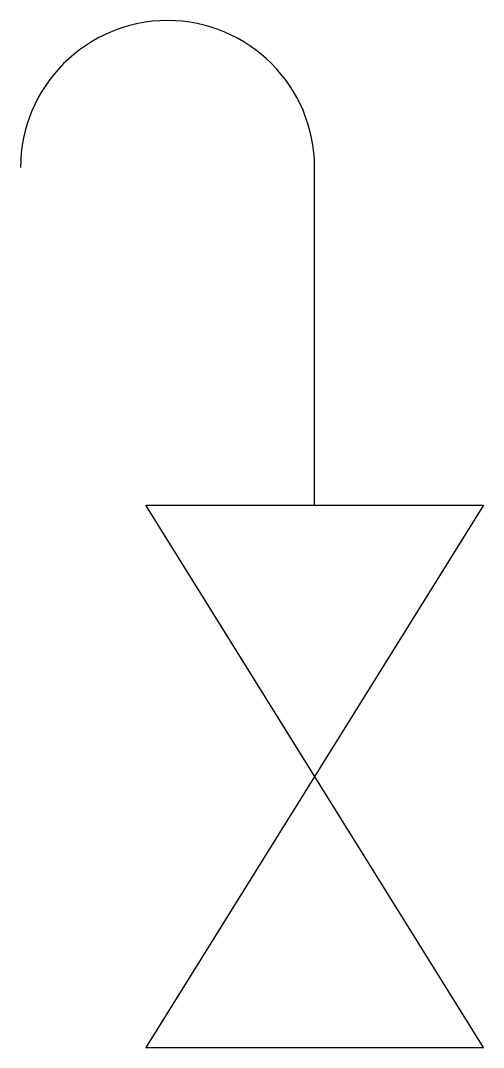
# Model space of a CAD drawing. Header units: millimetres. Extents: x -10154.057 to -10153.955, y 60.994 to 61.222.
import ezdxf

# ---------------------------------------------------------------- set-up
doc = ezdxf.new("R2010")
doc.units = ezdxf.units.MM
doc.header["$LTSCALE"] = 10
doc.layers.add('tub_bloqueios', color=2, linetype='Continuous')

msp = doc.modelspace()

# ---------------------------------------------------------------- linework, layer by layer
at = {"layer": 'tub_bloqueios'}
for p, q in [((-10153.99219, 61.11452), (-10153.99219, 61.18952)), ((-10153.95469, 61.11452), (-10154.02969, 60.99409)), ((-10153.95469, 60.99409), (-10154.02969, 61.11452)), ((-10154.02969, 61.11452), (-10153.95469, 61.11452)), ((-10154.02969, 60.99409), (-10153.95469, 60.99409))]:
    msp.add_line(p, q, dxfattribs=at)
msp.add_arc((-10154.02483, 61.18952), 0.03264, 0, 180, dxfattribs=at)

doc.saveas('drawing.dxf')
